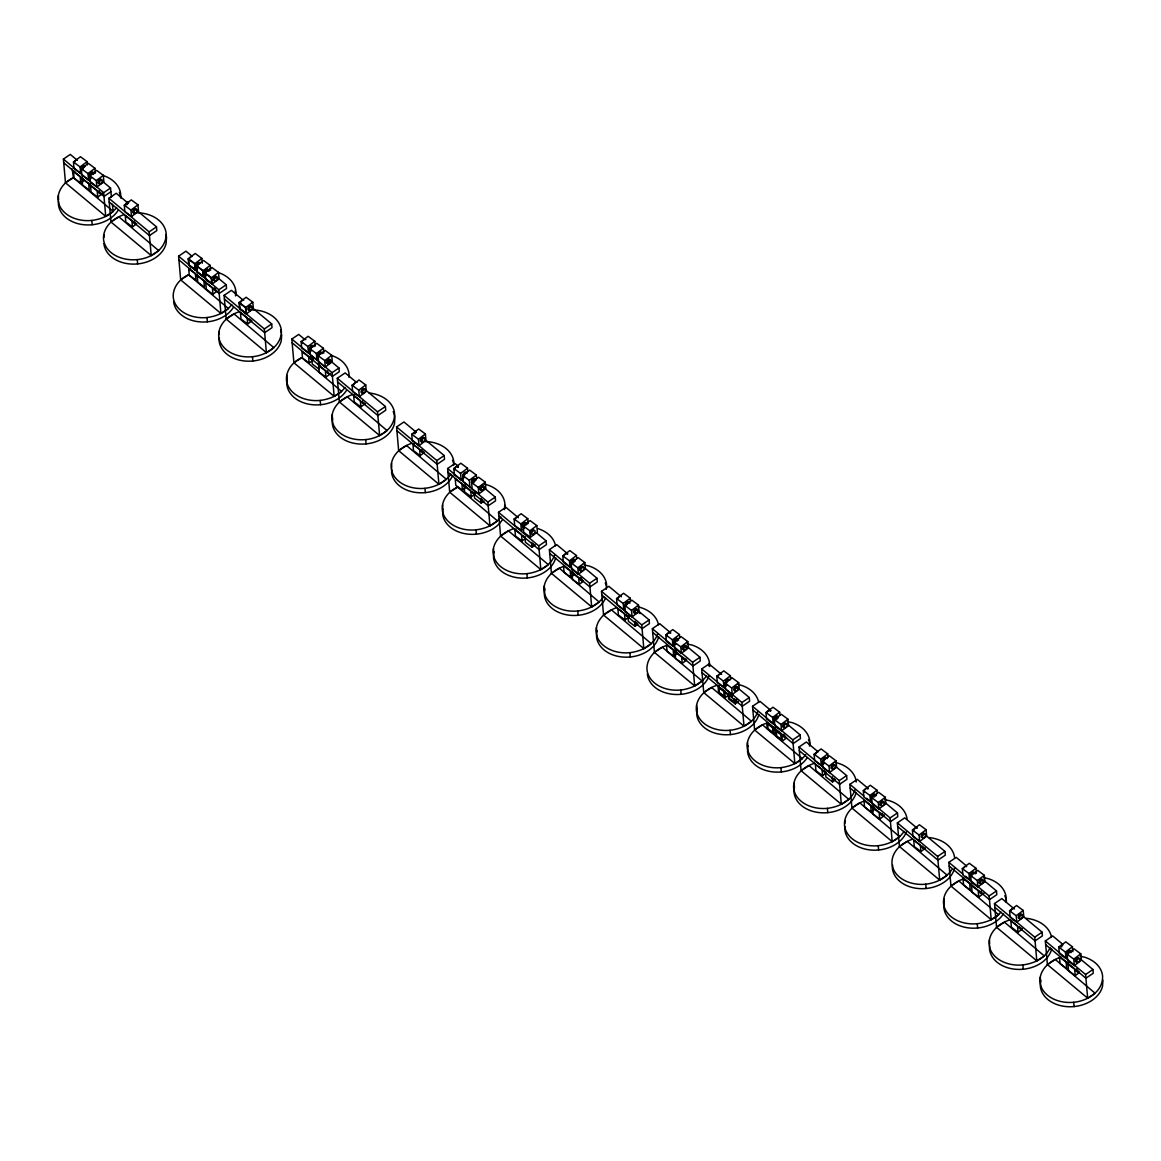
<?xml version="1.0" encoding="UTF-8"?>
<svg xmlns="http://www.w3.org/2000/svg" width="1161" height="1161" viewBox="0 0 1161 1161"><rect width="100%" height="100%" fill="white"/><g stroke="black" fill="none" stroke-linecap="round" stroke-linejoin="round"><path stroke-width="1.5" d="M58.645 201.317L58.427 204.467A31.449 23.438 -5 0 0 83.998 224.741A31.449 23.438 -5 0 0 118.059 210.446M120.425 197.239L120.657 194.076A31.449 23.438 -5 0 0 102.879 175.413M219.327 337.575L219.095 340.724A31.449 23.438 -5 0 0 248.744 361.202A31.449 23.438 -5 0 0 281.267 340.783L281.702 334.644M235.509 295.895L235.843 291.164A31.449 23.438 -5 0 0 218.079 272.501M287.275 378.297L286.84 384.436A31.449 23.438 -5 0 0 312.411 404.71A31.449 23.438 -5 0 0 346.471 390.415M332.656 418.889L332.322 423.62A31.449 23.438 -5 0 0 361.956 444.097A31.449 23.438 -5 0 0 394.493 423.663L394.914 417.525A31.449 23.438 -5 0 0 393.216 411.604M348.851 377.209L349.069 374.06A31.449 23.438 -5 0 0 331.291 355.382M391.823 469.189L391.591 472.338A31.449 23.438 -5 0 0 419.194 492.757A31.449 23.438 -5 0 0 452.746 475.4M442.98 509.157L442.646 513.888A31.449 23.438 -5 0 0 468.202 534.147A31.449 23.438 -5 0 0 502.278 519.867M453.603 465.097L453.82 461.947A31.449 23.438 -5 0 0 428.249 441.688L425.521 441.673M493.962 551.533L493.527 557.672A31.449 23.438 -5 0 0 523.176 578.149A31.449 23.438 -5 0 0 555.698 557.73M504.44 509.635L504.861 503.497A31.449 23.438 -5 0 0 484.064 484.006M544.814 588.874L544.378 595.012A31.449 23.438 -5 0 0 571.981 615.432A31.449 23.438 -5 0 0 605.534 598.089M596.943 630.554L596.507 636.692A31.449 23.438 -5 0 0 626.156 657.17A31.449 23.438 -5 0 0 658.679 636.75M606.274 589.367L606.608 584.636A31.449 23.438 -5 0 0 588.83 565.958L584.157 565.001M697.137 708.166L696.702 714.305A31.449 23.438 -5 0 0 726.351 734.782A31.449 23.438 -5 0 0 758.873 714.363M747.989 745.522L747.553 751.66A31.449 23.438 -5 0 0 773.124 771.92A31.449 23.438 -5 0 0 807.185 757.64M794.458 786.229L794.022 792.368A31.449 23.438 -5 0 0 823.671 812.845A31.449 23.438 -5 0 0 856.194 792.426M809.449 746.001L809.783 741.269A31.449 23.438 -5 0 0 792.005 722.592L787.332 721.634M845.092 826.559L844.874 829.709A31.449 23.438 -5 0 0 873.493 850.171A31.449 23.438 -5 0 0 906.61 831.276M892.591 865.061L892.374 868.225A31.449 23.438 -5 0 0 922.023 888.687A31.449 23.438 -5 0 0 954.545 868.268M944.328 901.589L943.893 907.728A31.449 23.438 -5 0 0 969.464 928.002A31.449 23.438 -5 0 0 1003.525 913.707M989.723 945.794L989.491 948.943A31.449 23.438 -5 0 0 1019.14 969.42A31.449 23.438 -5 0 0 1051.663 949.001M1040.778 980.16L1040.343 986.299A31.449 23.438 -5 0 0 1069.992 1006.761A31.449 23.438 -5 0 0 1102.515 986.342L1102.95 980.203M554.682 554.914C550.749 566.423 538.283 572.3 526.905 573.65A31.449 23.438 -5 0 1 493.149 553.376C492.308 541.084 503.119 531.869 513.989 528.603M657.663 633.935C653.73 645.443 641.264 651.321 629.886 652.671A31.449 23.438 -5 0 1 596.13 632.397C595.288 620.105 606.1 610.889 616.97 607.624M757.857 711.548C753.924 723.056 741.458 728.934 730.08 730.284A31.449 23.438 -5 0 1 696.324 710.01C695.483 697.717 706.294 688.517 717.15 685.237M855.178 789.611C851.245 801.119 838.779 806.997 827.401 808.346A31.449 23.438 -5 0 1 793.645 788.072C792.803 775.78 803.615 766.565 814.485 763.299M1050.023 947.666C1045.64 958.333 1033.711 963.572 1022.87 964.922A31.449 23.438 -5 0 1 989.114 944.648C988.272 932.356 999.084 923.155 1009.954 919.875M77.221 160.218L70.284 154.428L63.405 159.101L65.48 182.785L105.738 216.381L113.212 211.462L73.419 177.691C64.682 181.508 57.353 190.215 58.05 200.171A31.449 23.438 -5 0 0 91.806 220.445C101.196 219.226 110.89 215.409 116.564 207.471M124.358 214.567C113.502 217.847 102.676 227.063 103.532 239.355A31.449 23.438 -5 0 0 137.274 259.614C151.017 258.41 166.937 248.672 166.125 233.259A31.449 23.438 -5 0 0 140.554 212.985L137.825 212.985M191.521 255.812L185.963 251.182L178.605 256.189L180.681 279.874L220.938 313.47L228.412 308.55L188.604 274.765C179.868 278.596 172.554 287.304 173.25 297.26A31.449 23.438 -5 0 0 206.992 317.534C216.396 316.314 226.09 312.498 231.765 304.559M239.558 311.656C228.688 314.936 217.876 324.137 218.718 336.429A31.449 23.438 -5 0 0 252.474 356.703C266.203 355.498 282.138 345.76 281.325 330.348A31.449 23.438 -5 0 0 255.754 310.074L253.025 310.074M304.255 339.041L298.696 334.412L291.832 339.07L293.907 362.769L334.15 396.351L341.639 391.431L301.831 357.661C293.094 361.477 285.766 370.185 286.462 380.14A31.449 23.438 -5 0 0 320.218 400.414C329.608 399.21 339.317 395.393 344.977 387.455M352.77 394.537C341.914 397.817 331.103 407.032 331.944 419.324A31.449 23.438 -5 0 0 365.7 439.598C379.429 438.379 395.35 428.656 394.537 413.229A31.449 23.438 -5 0 0 368.98 392.969M412.053 443.255C401.184 446.535 390.372 455.751 391.213 468.043A31.449 23.438 -5 0 0 424.97 488.317C435.012 487.127 445.055 482.613 450.845 474.022M457.768 465.837L454.981 463.515L447.624 468.522L449.699 492.206L489.957 525.802L497.43 520.883L457.623 487.098C448.886 490.929 441.572 499.636 442.268 509.592A31.449 23.438 -5 0 0 476.01 529.866C485.414 528.647 495.108 524.83 500.783 516.892M563.462 566.51C553.057 569.804 543.203 579.049 544.001 590.717A31.449 23.438 -5 0 0 577.757 610.991C587.8 609.815 597.842 605.287 603.633 596.696M666.443 645.531C656.038 648.825 646.184 658.069 646.982 669.737A31.449 23.438 -5 0 0 680.738 690.011C690.78 688.836 700.823 684.308 706.614 675.717M766.637 723.158C756.232 726.452 746.378 735.697 747.176 747.365A31.449 23.438 -5 0 0 780.932 767.639C790.322 766.42 800.016 762.603 805.69 754.665M863.958 801.206C853.553 804.515 843.699 813.759 844.497 825.413A31.449 23.438 -5 0 0 878.253 845.687C888.296 844.511 898.338 839.983 904.129 831.392M912.836 839.142C901.966 842.422 891.155 851.637 891.996 863.929A31.449 23.438 -5 0 0 925.752 884.203C935.795 883.013 945.838 878.5 951.628 869.894M964.341 878.659C953.486 881.939 942.674 891.14 943.516 903.432A31.449 23.438 -5 0 0 977.272 923.706C986.052 922.502 995.267 919.251 1000.913 912.067M1060.806 957.215C1049.936 960.495 1039.124 969.711 1039.966 982.003A31.449 23.438 -5 0 0 1073.722 1002.277C1087.451 1001.058 1103.385 991.32 1102.573 975.908A31.449 23.438 -5 0 0 1084.795 957.23L1080.122 956.272M73.462 162.003L80.109 166.952L80.675 173.395L74.028 168.447L73.462 162.003L80.472 156.72L87.119 161.669L87.409 164.891M80.109 166.952L87.119 161.669M91.327 177.909L88.526 180.028L81.88 175.079L81.314 168.621L88.323 163.353L94.97 168.301L95.391 173.134M88.526 180.028L87.96 173.569L94.97 168.301M89.658 175.674L96.668 170.391L103.314 175.34L103.88 181.784L96.871 187.066L90.224 182.117L89.658 175.674L96.305 180.623L96.871 187.066M80.733 183.119L80.182 176.675L73.52 171.726L74.086 178.17L80.733 183.119L83.534 181M96.305 180.623L103.314 175.34M97.756 197.152L97.19 190.709L90.543 185.76L91.095 192.204L97.756 197.152L103.358 192.929M124.3 205.163L131.309 199.881L137.956 204.829L138.522 211.273L131.512 216.556L124.866 211.607L124.3 205.163L130.946 210.112L131.512 216.556M130.946 210.112L137.956 204.829M132.456 226.946L131.904 220.503L125.243 215.554L125.809 221.998L132.456 226.946L136.664 223.783M188.213 258.758L194.859 263.707L195.425 270.15L188.779 265.201L188.213 258.758L195.222 253.475L201.869 258.424L202.29 263.257M194.859 263.707L201.869 258.424M206.527 274.997L203.726 277.102L197.08 272.153L196.514 265.709L203.523 260.441L210.17 265.39L210.591 270.223M203.726 277.102L203.16 270.658L210.17 265.39M204.858 272.762L211.868 267.48L218.515 272.429L219.081 278.872L212.071 284.155L205.424 279.206L204.858 272.762L211.505 277.711L212.071 284.155M211.505 277.711L218.515 272.429M212.942 294.241L212.39 287.797L205.729 282.849L206.295 289.292L212.942 294.241L217.151 291.077M239.122 302.528L246.132 297.26L252.779 302.208L253.345 308.652L246.335 313.934L239.688 308.986L239.122 302.528L245.769 307.476L246.335 313.934M245.769 307.476L252.779 302.208M247.656 324.035L247.09 317.592L240.443 312.643L241.009 319.086L247.656 324.035L251.864 320.857M311.206 350.869L308.434 352.973L301.729 347.981L301.163 341.537L308.129 336.298L314.82 341.276L315.241 346.109M308.434 352.973L307.868 346.515L314.82 341.276M309.726 348.605L316.387 353.554L316.938 359.997L310.292 355.048L309.726 348.605L316.735 343.322L323.382 348.271L323.803 353.104M316.387 353.554L323.382 348.271M318.07 355.643L325.08 350.361L331.727 355.31L332.293 361.768L325.283 367.036L318.636 362.087L318.07 355.643L324.717 360.592L325.283 367.036M309.16 363.088L308.594 356.645L301.947 351.696L302.513 358.139L309.16 363.088L313.354 359.925M324.717 360.592L331.727 355.31M318.39 362.609L319.231 372.231L325.878 377.18L330.087 374.016M352.088 385.205L359.039 379.966L365.73 384.944L366.296 391.402L359.344 396.641L352.639 391.663L352.088 385.205L358.778 390.198L359.344 396.641M358.778 390.198L365.73 384.944M360.882 406.916L360.316 400.472L353.67 395.524L354.236 401.967L360.882 406.916L365.076 403.752M411.749 434.243L418.7 429.004L425.39 433.982L425.956 440.425L419.005 445.679L412.3 440.687L411.749 434.243L418.439 439.235L419.005 445.679M418.439 439.235L425.39 433.982M418.265 448.204L412.939 444.242L413.505 450.686L420.151 455.634L424.36 452.471M463.907 477.81L461.12 479.899L454.43 474.922L453.864 468.478L460.83 463.239L467.52 468.217L467.796 471.439M461.12 479.899L460.554 473.456L467.52 468.217M462.673 475.4L469.32 480.349L469.886 486.793L463.239 481.844L462.673 475.4L469.683 470.118L476.329 475.067L476.62 478.288M469.32 480.349L476.329 475.067M471.613 482.526L478.622 477.244L485.269 482.192L485.835 488.636L478.825 493.918L472.179 488.97L471.613 482.526L478.274 487.475L478.825 493.918M462.441 490.232L461.889 483.789L455.228 478.84L455.794 485.283L462.441 490.232L465.256 488.128M478.274 487.475L485.269 482.192M471.25 496.85L470.698 490.406L464.037 485.458L464.603 491.901L471.25 496.85L475.459 493.686M474.167 493.352L474.588 498.185L481.249 503.134L484.05 501.03M524.177 528.313L521.391 530.403L514.7 525.425L514.134 518.982L521.1 513.742L527.791 518.72L528.211 523.553M521.391 530.403L520.839 523.959L527.791 518.72M523.161 525.86L530.113 520.621L536.817 525.599L537.369 532.043L530.417 537.296L523.727 532.304L523.161 525.86L529.851 530.838L530.417 537.296M529.851 530.838L536.817 525.599M522.087 540.968L521.521 534.524L514.874 529.576L515.44 536.019L522.087 540.968L524.888 538.864M525.004 537.485L525.425 542.318L532.072 547.266L534.873 545.148M562.809 555.858L569.456 560.807L570.022 567.25L563.375 562.301L562.809 555.858L569.819 550.575L576.466 555.524L576.741 558.746M569.456 560.807L576.466 555.524M571.154 562.896L578.149 557.614L584.81 562.563L585.362 569.021L578.367 574.289L571.705 569.34L571.154 562.896L577.801 567.845L578.367 574.289M577.801 567.845L584.81 562.563M570.733 577.278L570.167 570.835L563.52 565.886L564.072 572.329L570.733 577.278L573.534 575.174M579.237 584.389L578.671 577.946L572.025 572.997L572.591 579.441L579.237 584.389L583.446 581.211M616.564 598.539L623.225 603.488L623.776 609.931L617.13 604.983L616.564 598.539L623.573 593.256L630.22 598.205L630.51 601.427M623.225 603.488L630.22 598.205M624.85 605.447L631.86 600.164L638.506 605.113L639.072 611.557L632.063 616.839L625.416 611.891L624.85 605.447L631.497 610.396L632.063 616.839M631.497 610.396L638.506 605.113M625.068 619.989L624.502 613.545L617.855 608.596L618.421 615.04L625.068 619.989L629.277 616.825M627.985 616.506L628.406 621.338L635.052 626.287L637.853 624.168M675.804 644.166L673.003 646.271L666.356 641.322L665.79 634.878L672.785 629.596L679.446 634.545L679.722 637.766M673.003 646.271L672.437 639.827L679.446 634.545M674.135 641.917L681.13 636.649L687.791 641.583L688.342 648.041L681.347 653.309L674.686 648.36L674.135 641.917L680.781 646.866L681.347 653.309M680.781 646.866L687.791 641.583M673.714 656.299L673.148 649.855L666.501 644.906L667.053 651.35L673.714 656.299L676.515 654.194M682.218 663.41L681.652 656.966L675.005 652.018L675.571 658.461L682.218 663.41L686.427 660.232M726.786 685.44L723.971 687.544L717.324 682.595L716.758 676.152L723.767 670.869L730.414 675.818L730.704 679.04M723.971 687.544L723.419 681.101L730.414 675.818M725.044 683.06L732.054 677.777L738.701 682.726L739.267 689.17L732.257 694.452L725.61 689.503L725.044 683.06L731.691 688.009L732.257 694.452M731.691 688.009L738.701 682.726M725.262 697.616L724.696 691.172L718.049 686.224L718.615 692.667L725.262 697.616L728.063 695.497M728.179 694.118L728.6 698.951L735.247 703.9L738.048 701.781M765.984 712.491L772.631 717.44L773.197 723.884L766.536 718.935L765.984 712.491L772.979 707.223L779.641 712.172L779.916 715.394M772.631 717.44L779.641 712.172M774.329 719.53L781.324 714.262L787.971 719.21L788.537 725.654L781.542 730.937L774.88 725.988L774.329 719.53L780.976 724.479L781.542 730.937M780.976 724.479L787.971 719.21M773.894 733.926L773.342 727.468L766.681 722.534L767.247 728.977L773.894 733.926L776.709 731.807M782.412 741.023L781.846 734.579L775.2 729.63L775.766 736.074L782.412 741.023L786.621 737.859M824.107 763.488L821.306 765.607L814.645 760.658L814.093 754.215L821.088 748.932L827.735 753.881L828.025 757.103M821.306 765.607L820.74 759.163L827.735 753.881M822.365 761.123L829.375 755.84L836.022 760.789L836.588 767.232L829.578 772.515L822.931 767.566L822.365 761.123L829.012 766.071L829.578 772.515M829.012 766.071L836.022 760.789M822.583 775.679L822.017 769.221L815.37 764.286L815.936 770.73L822.583 775.679L825.384 773.56M825.5 772.181L825.921 777.014L832.568 781.963L835.369 779.844M863.305 790.554L869.952 795.503L870.518 801.946L863.871 796.997L863.305 790.554L870.315 785.271L876.961 790.22L877.237 793.442M869.952 795.503L876.961 790.22M871.65 797.592L878.645 792.324L885.306 797.273L885.858 803.717L878.862 808.985L872.216 804.036L871.65 797.592L878.297 802.541L878.862 808.985M878.297 802.541L885.306 797.273M871.229 811.974L870.663 805.531L864.016 800.582L864.568 807.026L871.229 811.974L874.03 809.87M879.733 819.085L879.167 812.642L872.521 807.693L873.087 814.137L879.733 819.085L883.942 815.922M912.444 830.057L919.439 824.774L926.101 829.723L926.652 836.181L919.657 841.449L913.01 836.5L912.444 830.057L919.091 835.006L919.657 841.449M919.091 835.006L926.101 829.723M920.934 851.521L920.368 845.077L913.722 840.129L914.287 846.572L920.934 851.521L925.143 848.357M962.324 868.573L968.971 873.522L969.537 879.965L962.875 875.017L962.324 868.573L969.319 863.291L975.966 868.239L976.401 873.072M968.971 873.522L975.966 868.239M970.654 875.612L977.664 870.344L984.31 875.292L984.876 881.736L977.867 887.004L971.22 882.055L970.654 875.612L977.315 880.56L977.867 887.004M977.315 880.56L984.31 875.292M978.752 897.105L978.186 890.661L971.539 885.712L972.105 892.156L978.752 897.105L984.354 892.882M1009.562 910.79L1016.572 905.507L1023.218 910.456L1023.784 916.9L1016.775 922.182L1010.128 917.234L1009.562 910.79L1016.209 915.739L1016.775 922.182M1016.209 915.739L1023.218 910.456M1018.052 932.254L1017.486 925.81L1010.839 920.862L1011.405 927.305L1018.052 932.254L1022.26 929.09M1058.774 947.129L1065.421 952.078L1065.987 958.522L1059.34 953.573L1058.774 947.129L1065.783 941.861L1072.43 946.795L1072.851 951.643M1065.421 952.078L1072.43 946.795M1067.119 954.168L1074.128 948.9L1080.775 953.849L1081.341 960.292L1074.331 965.575L1067.685 960.626L1067.119 954.168L1073.765 959.117L1074.331 965.575M1073.765 959.117L1080.775 953.849M1075.217 975.661L1074.651 969.217L1068.004 964.269L1068.555 970.712L1075.217 975.661L1079.411 972.497M105.738 216.381L103.663 192.682L110.527 188.024L102.212 181.072M110.527 188.024L110.861 191.739L103.997 196.412L63.739 162.816M110.963 221.969L118.886 216.86L158.694 250.645L151.22 255.551L110.963 221.969L108.887 198.284L116.245 193.277L127.347 202.536M151.22 255.551L149.145 231.866L156.503 226.859L137.071 210.649M220.938 313.47L218.863 289.771L226.221 284.779L217.891 277.827M226.163 319.057L234.087 313.949L273.894 347.719L266.406 352.639L226.163 319.057L224.088 295.358L231.445 290.366L242.547 299.625M266.406 352.639L264.345 328.955L271.703 323.948L252.271 307.738M334.15 396.351L332.075 372.666L338.954 367.993L332.017 362.203M339.375 401.938L347.299 396.844L387.106 430.615L379.632 435.535L339.375 401.938L337.3 378.254L345.151 372.913L356.253 382.187M379.632 435.535L377.557 411.836L385.408 406.51L364.583 389.138M398.658 450.657L406.582 445.548L446.39 479.333L438.902 484.253L398.658 450.657L396.583 426.972L403.941 421.965L416.436 432.385M438.902 484.253L436.841 460.554L444.199 455.562L426.145 440.498M489.957 525.802L487.881 502.103L495.239 497.111L484.137 487.838M500.58 536.005L508.518 530.896L548.311 564.667L540.837 569.587L500.58 536.005L498.519 512.306L505.877 507.313L518.357 517.733M540.837 569.587L538.762 545.902L546.12 540.895L536.411 532.783M551.431 573.345L559.37 568.237L599.163 602.008L591.689 606.927L551.431 573.345L549.371 549.646L556.729 544.654L567.831 553.913M591.689 606.927L589.614 583.243L596.972 578.236L584.491 567.816M603.56 615.025L611.499 609.917L651.292 643.687L643.818 648.607L603.56 615.025L601.5 591.326L608.857 586.334L621.338 596.754M643.818 648.607L641.743 624.923L649.101 619.916L637.999 610.657M654.412 652.366L662.35 647.257L702.144 681.028L694.67 685.948L654.412 652.366L652.351 628.667L659.709 623.675L670.811 632.934M694.67 685.948L692.595 662.263L699.952 657.257L687.472 646.837M703.755 692.638L711.678 687.53L751.486 721.3L744.012 726.22L703.755 692.638L701.679 668.939L709.052 663.947L721.532 674.367M744.012 726.22L741.937 702.536L749.295 697.529L739.586 689.431M754.606 729.979L762.53 724.87L802.338 758.655L794.864 763.561L754.606 729.979L752.531 706.294L759.904 701.288L771.006 710.561M794.864 763.561L792.789 739.876L800.147 734.869L787.651 724.449M801.075 770.701L809.014 765.592L848.807 799.363L841.333 804.283L801.075 770.701L799.015 747.002L806.373 742.01L817.475 751.269M841.333 804.283L839.258 780.598L846.616 775.592L835.514 766.333M851.927 808.041L859.866 802.933L899.659 836.704L892.185 841.623L851.927 808.041L849.867 784.343L857.224 779.35L868.326 788.609M892.185 841.623L890.11 817.939L897.468 812.932L884.987 802.512M899.441 846.543L907.365 841.435L947.173 875.22L939.684 880.125L899.441 846.543L897.366 822.859L904.724 817.852L917.219 828.272M939.684 880.125L937.609 856.441L944.981 851.434L925.535 835.223M950.946 886.061L958.87 880.952L998.678 914.723L991.204 919.643L950.946 886.061L948.871 862.362L956.229 857.369L965.952 865.482M991.204 919.643L989.128 895.958L996.486 890.951L983.991 880.531M996.559 927.276L1004.483 922.168L1044.29 955.938L1036.802 960.858L996.559 927.276L994.484 903.577L1001.841 898.585L1014.337 909.005M1036.802 960.858L1034.741 937.174L1042.099 932.167L1024.046 917.117M1047.411 964.617L1055.334 959.508L1095.142 993.294L1087.668 998.199L1047.411 964.617L1045.335 940.932L1052.693 935.926L1062.417 944.038M1087.668 998.199L1085.593 974.514L1092.951 969.508L1080.456 959.088M65.48 182.785L73.419 177.691L72.142 168.809M180.681 279.874L188.604 274.765M293.907 362.769L301.831 357.661M449.699 492.206L457.623 487.098M58.384 195.44L58.572 199.736M103.866 234.624L103.924 237.468M219.052 331.698L219.124 334.557M286.796 375.424L286.985 379.705M332.278 414.593L332.467 418.874M391.547 463.312L391.736 467.593M442.602 504.861L442.791 509.142M493.483 548.645L493.672 552.941M544.335 585.986L544.524 590.281M596.464 627.666L596.652 631.961M696.658 705.293L696.847 709.574M747.51 742.634L747.699 746.915M793.979 783.341L794.168 787.637M844.831 820.696L844.889 823.541M943.849 898.716L944.038 902.997M1005.977 902.082L1006.123 897.351A31.449 23.438 -5 0 0 988.345 878.674L983.672 877.716M989.448 939.931L989.636 944.212M1040.3 977.272L1040.488 981.553M687.138 644.021L691.811 644.979A31.449 23.438 -5 0 1 709.589 663.657M884.653 799.697L889.326 800.655A31.449 23.438 -5 0 1 907.104 819.332M636.243 623.965L636.62 624.11A2.424 1.234 -53.3 0 0 636.997 624.096M737.627 701.549A2.424 1.234 -53.3 0 1 736.814 701.723L736.437 701.578A2.424 1.234 -53.3 0 1 736.538 699.415M532.986 543.841A2.424 1.234 -53.3 0 0 533.262 544.93L533.639 545.09M833.482 778.538A2.424 1.234 -53.3 0 0 833.758 779.641L834.135 779.786M81.314 168.621L87.96 173.569M301.163 341.537L307.868 346.515M196.514 265.709L203.16 270.658M318.665 365.788L325.327 370.736L325.878 377.18M453.864 468.478L460.554 473.456M318.956 369.053L312.309 364.104L311.743 357.661M514.134 518.982L520.839 523.959M637.505 611.586L640.161 613.574M665.79 634.878L672.437 639.827M716.758 676.152L723.419 681.101M814.093 754.215L820.74 759.163M732.373 696.615L729.035 694.133L729.413 698.429L733.868 701.737L733.621 698.878M1045.335 940.932L1085.593 974.514M948.871 862.362L962.759 873.943M965.531 876.265L989.128 895.958M1045.655 944.648L1085.912 978.23L1093.27 973.237L1092.951 969.508M994.484 903.577L1034.741 937.174M897.366 822.859L937.609 856.441M949.205 866.077L989.462 899.673L996.82 894.667L996.486 890.951M849.867 784.343L863.74 795.938M866.512 798.246L890.11 817.939M994.803 907.292L1035.061 940.889L1042.418 935.882L1042.099 932.167M897.685 826.574L937.943 860.156L945.301 855.164L944.981 851.434M752.531 706.294L792.789 739.876M850.186 788.072L890.443 821.654L897.801 816.647L897.468 812.932M799.015 747.002L839.258 780.598M752.865 710.01L793.123 743.591L800.48 738.599L800.147 734.869M701.679 668.939L741.937 702.536M799.334 750.717L839.592 784.314L846.949 779.307L846.616 775.592M652.351 628.667L692.595 662.263M702.013 672.669L742.271 706.251L749.629 701.244L749.295 697.529M652.671 632.382L692.928 665.979L700.286 660.972L699.952 657.257M601.5 591.326L641.743 624.923M549.371 549.646L589.614 583.243M601.819 595.042L642.077 628.638L649.434 623.631L649.101 619.916M549.69 553.362L589.948 586.958L597.305 581.951L596.972 578.236M447.624 468.522L487.881 502.103M291.832 339.07L332.075 372.666M396.583 426.972L436.841 460.554M498.519 512.306L538.762 545.902M337.3 378.254L377.557 411.836M447.957 472.237L488.2 505.819L495.558 500.826L495.239 497.111M292.151 342.785L332.409 376.382L339.273 371.709L338.954 367.993M396.902 430.687L437.16 464.269L444.518 459.277L444.199 455.562M498.838 516.021L539.096 549.617L546.454 544.611L546.12 540.895M337.633 381.969L377.876 415.551L385.728 410.225L385.408 406.51M63.405 159.101L103.663 192.682M178.605 256.189L218.863 289.771M108.887 198.284L149.145 231.866M224.088 295.358L264.345 328.955M178.939 259.904L219.182 293.486L226.54 288.494L226.221 284.779M109.207 201.999L149.464 235.581L156.822 230.575L156.503 226.859M224.407 299.074L264.664 332.67L272.022 327.663L271.703 323.948M110.861 191.739L111.5 197.123M112.356 204.292L113.212 211.462M1073.722 1002.277L1074.099 1006.572M1022.87 964.922L1023.247 969.217M977.272 923.706L977.649 928.002M925.752 884.203L926.13 888.499M878.253 845.687L878.63 849.983M832.147 777.13L832.568 781.963M827.401 808.346L827.778 812.642M780.932 767.639L781.309 771.934M734.826 699.067L735.247 703.9M730.08 730.284L730.458 734.579M709.052 663.947L709.255 666.429M680.738 690.011L681.115 694.307M634.632 621.454L635.052 626.287M629.886 652.671L630.263 656.966M577.757 610.991L578.134 615.286M531.651 542.434L532.072 547.266M526.905 573.65L527.283 577.946M480.828 498.301L481.249 503.134M476.01 529.866L476.387 534.162M424.97 488.317L425.347 492.612M419.585 449.191L420.151 455.634M365.7 439.598L366.063 443.894M320.218 400.414L320.596 404.71M252.474 356.703L252.851 360.998M206.992 317.534L207.369 321.829M137.274 259.614L137.651 263.924M91.806 220.445L92.183 224.741M198.009 276.173A2.424 1.234 -53.3 0 1 197.181 274.46M353.655 385.002A2.424 1.234 -53.3 0 1 355.237 382.535A2.424 1.234 -53.3 0 1 357.037 382.462M99.831 182.872A2.424 1.234 -53.3 0 1 97.93 182.437A2.424 1.234 -53.3 0 1 99.861 179.447A2.424 1.234 -53.3 0 1 101.413 180.405M100.601 192.552A2.424 1.234 -53.3 0 1 98.888 192.784A2.424 1.234 -53.3 0 1 99.12 190.738M101.718 193.379A2.424 1.234 -53.3 0 1 99.991 192.116M74.333 172.321A2.424 1.234 -53.3 0 1 74.725 171.248M312.788 359.736A2.424 1.234 -53.3 0 1 311.758 357.632M312.773 360.621A2.424 1.234 -53.3 0 1 312.875 358.459M354.627 396.96A2.424 1.234 -53.3 0 1 354.729 394.813M280.614 330.145A31.449 23.438 -5 0 1 281.47 333.134M328.244 362.842A2.424 1.234 -53.3 0 1 326.343 362.406A2.424 1.234 -53.3 0 1 328.273 359.417A2.424 1.234 -53.3 0 1 329.826 360.374M329.448 361.434A2.424 1.234 -53.3 0 1 329.1 361.971M330.13 373.363A2.424 1.234 -53.3 0 1 328.403 372.086M233.259 307.534A31.449 23.438 -5 0 1 199.184 321.815A31.449 23.438 -5 0 1 173.628 301.555M235.146 290.961A31.449 23.438 -5 0 1 236.22 295.46M90.602 175.775A2.424 1.234 -53.3 0 1 92.416 173.149A2.424 1.234 -53.3 0 1 94.085 173.599M90.079 176.153A2.424 1.234 -53.3 0 1 89.789 174.063A2.424 1.234 -53.3 0 1 92.111 172.002A2.424 1.234 -53.3 0 1 92.807 173.744M91.313 186.036A2.424 1.234 -53.3 0 1 90.718 183.772M81.821 169.84A2.424 1.234 -53.3 0 1 82.678 166.676A2.424 1.234 -53.3 0 1 85.029 166.56M204.96 273.125A2.424 1.234 -53.3 0 1 205.831 269.962A2.424 1.234 -53.3 0 1 208.167 269.845M206.077 273.952A2.424 1.234 -53.3 0 1 206.527 271.268A2.424 1.234 -53.3 0 1 208.98 270.049M119.322 192.45A31.449 23.438 -5 0 1 121.034 198.371M413.389 433.517A2.424 1.234 -53.3 0 1 416.175 431.776M530.606 533.436A2.424 1.234 -53.3 0 1 531.462 530.766A2.424 1.234 -53.3 0 1 533.712 529.793M452.5 460.307A31.449 23.438 -5 0 1 453.966 464.734M422.241 441.006A2.424 1.234 -53.3 0 1 420.355 440.716A2.424 1.234 -53.3 0 1 421.965 437.784A2.424 1.234 -53.3 0 1 423.852 438.074M414.854 433.822A2.424 1.234 -53.3 0 1 415.261 433.343M582.096 579.789A2.424 1.234 -53.3 0 1 580.297 579.861A2.424 1.234 -53.3 0 1 580.95 577.438M583.199 580.616A2.424 1.234 -53.3 0 1 581.501 580.834A2.424 1.234 -53.3 0 1 581.734 578.802M580.863 570.385A2.424 1.234 -53.3 0 1 579.426 569.5A2.424 1.234 -53.3 0 1 581.197 566.771A2.424 1.234 -53.3 0 1 582.924 567.163M571.952 563.375A2.424 1.234 -53.3 0 1 571.705 560.574A2.424 1.234 -53.3 0 1 574.463 559.994M572.228 562.475A2.424 1.234 -53.3 0 1 575.275 560.197M572.794 573.258A2.424 1.234 -53.3 0 1 571.967 571.546M572.91 573.36A2.424 1.234 -53.3 0 1 572.939 572.895M605.273 582.996A31.449 23.438 -5 0 1 606.39 585.913M423.301 451.484A2.424 1.234 -53.3 0 1 421.603 451.716A2.424 1.234 -53.3 0 1 421.835 449.67M573.592 562.766A2.424 1.234 -53.3 0 1 573.94 562.243M574.797 561.358A2.424 1.234 -53.3 0 1 575.261 561.082M564.101 555.408A2.424 1.234 -53.3 0 1 565.973 553.623A2.424 1.234 -53.3 0 1 567.178 554.29M424.418 452.326A2.424 1.234 -53.3 0 1 422.691 451.048M413.896 445.679A2.424 1.234 -53.3 0 1 414.013 443.531M537.978 528.618A31.449 23.438 -5 0 1 555.524 545.772M525.236 536.832A2.424 1.234 -53.3 0 1 523.509 535.555M525.454 538.109A2.424 1.234 -53.3 0 1 524.482 536.904M524.003 527.631A2.424 1.234 -53.3 0 1 524.351 524.583A2.424 1.234 -53.3 0 1 526.905 524.25M525.672 525.178A2.424 1.234 -53.3 0 1 526.586 524.496M963.209 869.183A2.424 1.234 -53.3 0 1 964.806 866.716A2.424 1.234 -53.3 0 1 966.605 866.643M872.724 797.186A2.424 1.234 -53.3 0 1 875.771 794.893M872.448 798.071A2.424 1.234 -53.3 0 1 872.201 795.27A2.424 1.234 -53.3 0 1 874.959 794.69M835.441 762.487A31.449 23.438 -5 0 1 856.252 781.992M832.901 768.06A2.424 1.234 -53.3 0 1 831 767.624A2.424 1.234 -53.3 0 1 832.93 764.635A2.424 1.234 -53.3 0 1 834.498 765.592M881.359 805.081A2.424 1.234 -53.3 0 1 879.98 803.876A2.424 1.234 -53.3 0 1 882.287 801.163A2.424 1.234 -53.3 0 1 883.26 802.846M874.436 796.939A2.424 1.234 -53.3 0 1 874.843 796.461M875.757 795.778A2.424 1.234 -53.3 0 1 876.192 795.619M964.24 879.762A2.424 1.234 -53.3 0 1 964.094 878.151M1004.787 895.712A31.449 23.438 -5 0 1 1006.485 901.647M980.827 882.81A2.424 1.234 -53.3 0 1 978.941 882.215A2.424 1.234 -53.3 0 1 981.161 879.24A2.424 1.234 -53.3 0 1 982.279 880.865M971.583 876.178A2.424 1.234 -53.3 0 1 973.194 873.246A2.424 1.234 -53.3 0 1 975.08 873.536M971.075 876.105A2.424 1.234 -53.3 0 1 970.785 874.001A2.424 1.234 -53.3 0 1 973.107 871.955A2.424 1.234 -53.3 0 1 973.803 873.696M834.237 778.465A2.424 1.234 -53.3 0 1 832.495 777.188M834.89 779.582A2.424 1.234 -53.3 0 1 834.062 779.757M822.873 761.123A2.424 1.234 -53.3 0 1 823.933 758.22A2.424 1.234 -53.3 0 1 826.182 757.741M823.918 761.123A2.424 1.234 -53.3 0 1 825.5 758.655A2.424 1.234 -53.3 0 1 827.3 758.568M825.95 772.805A2.424 1.234 -53.3 0 1 824.978 771.601M864.597 790.104A2.424 1.234 -53.3 0 1 866.469 788.319A2.424 1.234 -53.3 0 1 867.673 788.987M864.277 792.005A2.424 1.234 -53.3 0 1 864.335 790.641M873.711 808.68A2.424 1.234 -53.3 0 1 873.58 807.069M815.573 754.099A2.424 1.234 -53.3 0 1 818.302 751.689M882.592 814.485A2.424 1.234 -53.3 0 1 880.865 813.208M884.145 814.92A2.424 1.234 -53.3 0 1 882.113 815.646A2.424 1.234 -53.3 0 1 882.229 813.498M873.725 807.795A2.424 1.234 -53.3 0 1 872.462 806.242M975.196 873.638A2.424 1.234 -53.3 0 1 975.588 873.623M981.596 892.504A2.424 1.234 -53.3 0 1 979.869 891.227M982.714 893.331A2.424 1.234 -53.3 0 1 980.914 893.404A2.424 1.234 -53.3 0 1 981.582 890.98M929.032 837.56A31.449 23.438 -5 0 1 954.603 857.834M972.308 885.974A2.424 1.234 -53.3 0 1 971.481 884.261M913.78 830.463A2.424 1.234 -53.3 0 1 916.653 827.532M923.634 847.661A2.424 1.234 -53.3 0 1 922.356 846.093M925.201 848.198A2.424 1.234 -53.3 0 1 923.474 846.935M922.56 837.183A2.424 1.234 -53.3 0 1 921.137 836.297A2.424 1.234 -53.3 0 1 922.893 833.554A2.424 1.234 -53.3 0 1 924.635 833.961M825.732 771.528A2.424 1.234 -53.3 0 1 824.005 770.251M206.121 283.139A2.424 1.234 -53.3 0 1 205.671 281.397M310.495 349.577A2.424 1.234 -53.3 0 1 309.595 348.039A2.424 1.234 -53.3 0 1 311.714 345.557A2.424 1.234 -53.3 0 1 312.977 346.675M310.771 348.692A2.424 1.234 -53.3 0 1 312.44 346.588A2.424 1.234 -53.3 0 1 314.007 346.66M189.809 270.498A2.424 1.234 -53.3 0 1 189.925 268.336M215.801 289.64A2.424 1.234 -53.3 0 1 214.088 289.858A2.424 1.234 -53.3 0 1 214.321 287.826M214.132 280.396A2.424 1.234 -53.3 0 1 213.305 278.684A2.424 1.234 -53.3 0 1 215.641 276.289A2.424 1.234 -53.3 0 1 216.468 278.001M311.67 358.909A2.424 1.234 -53.3 0 1 310.64 356.804M319.725 366.005A2.424 1.234 -53.3 0 1 319.144 363.741M319.841 366.107A2.424 1.234 -53.3 0 1 319.87 365.642M216.454 290.758A2.424 1.234 -53.3 0 1 215.438 288.654M318.883 356.122A2.424 1.234 -53.3 0 1 318.041 354.395A2.424 1.234 -53.3 0 1 320.392 352.001A2.424 1.234 -53.3 0 1 321.22 353.728M319.014 355.745A2.424 1.234 -53.3 0 1 320.842 353.118A2.424 1.234 -53.3 0 1 322.497 353.568M362.958 392.287A2.424 1.234 -53.3 0 1 361.071 391.997A2.424 1.234 -53.3 0 1 362.682 389.066A2.424 1.234 -53.3 0 1 364.569 389.356M250.82 319.885A2.424 1.234 -53.3 0 1 249.078 318.607M251.473 321.002A2.424 1.234 -53.3 0 1 250.196 319.435M189.17 259.309A2.424 1.234 -53.3 0 1 192.044 256.392M302.47 343.032A2.424 1.234 -53.3 0 1 302.397 342.205M303.123 340.608A2.424 1.234 -53.3 0 1 305.778 339.651M364.032 402.78A2.424 1.234 -53.3 0 1 362.319 402.998A2.424 1.234 -53.3 0 1 362.551 400.951M482.439 499.927A2.424 1.234 -53.3 0 1 481.031 498.896M482.497 500.841A2.424 1.234 -53.3 0 1 482.221 499.752M475.357 494.833A2.424 1.234 -53.3 0 1 474.747 494.078M474.239 493.991A2.424 1.234 -53.3 0 1 473.659 492.786M481.583 489.231A2.424 1.234 -53.3 0 1 479.682 488.636A2.424 1.234 -53.3 0 1 481.902 485.661A2.424 1.234 -53.3 0 1 483.02 487.286M472.585 482.294A2.424 1.234 -53.3 0 1 474.414 479.667A2.424 1.234 -53.3 0 1 476.068 480.117M473.848 482.613A2.424 1.234 -53.3 0 1 474.443 481.539M474.849 481.06A2.424 1.234 -53.3 0 1 475.299 480.654M472.063 482.686A2.424 1.234 -53.3 0 1 471.772 480.581A2.424 1.234 -53.3 0 1 474.094 478.535A2.424 1.234 -53.3 0 1 474.791 480.277M464.995 486.894A2.424 1.234 -53.3 0 1 464.864 485.283M504.658 504.774A31.449 23.438 -5 0 1 505.238 507.792M465.01 486.009A2.424 1.234 -53.3 0 1 463.747 484.456M675.151 642.86A2.424 1.234 -53.3 0 1 675.078 642.018M675.209 641.496A2.424 1.234 -53.3 0 1 678.242 639.218M676.921 641.264A2.424 1.234 -53.3 0 1 677.327 640.785M677.777 640.379A2.424 1.234 -53.3 0 1 678.677 639.943M686.63 659.23A2.424 1.234 -53.3 0 1 684.743 660.043A2.424 1.234 -53.3 0 1 684.453 658.36M666.965 636.576A2.424 1.234 -53.3 0 1 667.822 633.413A2.424 1.234 -53.3 0 1 670.158 633.311M683.408 649.565A2.424 1.234 -53.3 0 1 682.639 647.664A2.424 1.234 -53.3 0 1 685.179 645.429A2.424 1.234 -53.3 0 1 685.498 647.707M685.077 658.809A2.424 1.234 -53.3 0 1 683.336 657.532M674.933 642.396A2.424 1.234 -53.3 0 1 674.686 639.595A2.424 1.234 -53.3 0 1 677.443 639.014M709.095 675.6A31.449 23.438 -5 0 1 675.978 694.496A31.449 23.438 -5 0 1 647.359 674.033M708.878 663.453A31.449 23.438 -5 0 1 709.734 666.443M676.195 653.004A2.424 1.234 -53.3 0 1 676.312 650.857M454.619 468.652A2.424 1.234 -53.3 0 1 456.737 466.316A2.424 1.234 -53.3 0 1 457.927 467.448M454.546 470.002A2.424 1.234 -53.3 0 1 454.473 469.175M457.637 467.244A2.424 1.234 -53.3 0 1 458.073 467.085M464.255 475.27A2.424 1.234 -53.3 0 1 467.288 472.991M474.414 492.699A2.424 1.234 -53.3 0 1 472.687 491.437M533.276 544.059A2.424 1.234 -53.3 0 1 531.869 543.014M534.844 544.596A2.424 1.234 -53.3 0 1 533.567 545.06M515.078 519.402A2.424 1.234 -53.3 0 1 518.111 517.109M516.137 531.143A2.424 1.234 -53.3 0 1 515.934 528.865M523.713 526.63A2.424 1.234 -53.3 0 1 522.334 525.425A2.424 1.234 -53.3 0 1 524.641 522.711A2.424 1.234 -53.3 0 1 525.614 524.395M249.746 309.406A2.424 1.234 -53.3 0 1 247.844 308.971A2.424 1.234 -53.3 0 1 249.775 305.967A2.424 1.234 -53.3 0 1 251.327 306.939M328.128 372.971A2.424 1.234 -53.3 0 1 327.533 370.707M103.895 243.65A31.449 23.438 -5 0 0 133.544 264.113A31.449 23.438 -5 0 0 166.067 243.694L166.502 237.555A31.449 23.438 -5 0 0 165.921 234.537M82.808 179.084A2.424 1.234 -53.3 0 1 82.228 176.835M197.414 266.319A2.424 1.234 -53.3 0 1 200.272 263.402M365.149 403.607A2.424 1.234 -53.3 0 1 363.422 402.33M208.501 271.224A2.424 1.234 -53.3 0 1 209.401 270.774M196.891 266.711A2.424 1.234 -53.3 0 1 197.022 263.895A2.424 1.234 -53.3 0 1 199.677 262.952M126.738 204.8A2.424 1.234 -53.3 0 1 127.086 204.263M127.492 203.785A2.424 1.234 -53.3 0 1 128.392 203.102M125.243 205.033A2.424 1.234 -53.3 0 1 126.825 202.565A2.424 1.234 -53.3 0 1 128.624 202.478M92.851 174.527A2.424 1.234 -53.3 0 1 93.301 174.135M125.998 216.73A2.424 1.234 -53.3 0 1 125.925 215.902M240.646 302.455A2.424 1.234 -53.3 0 1 240.893 301.918M241.241 301.381A2.424 1.234 -53.3 0 1 243.679 300.177M74.565 162.047A2.424 1.234 -53.3 0 1 77.294 159.637M134.096 212.608A2.424 1.234 -53.3 0 1 132.659 211.723A2.424 1.234 -53.3 0 1 134.415 208.98A2.424 1.234 -53.3 0 1 136.156 209.386M135.155 223.086A2.424 1.234 -53.3 0 1 134.139 220.982M136.272 223.913A2.424 1.234 -53.3 0 1 134.995 222.361M82.794 169.056A2.424 1.234 -53.3 0 1 83.055 168.505M83.389 167.982A2.424 1.234 -53.3 0 1 84.245 167.097M626.403 605.447A2.424 1.234 -53.3 0 1 628.217 602.82A2.424 1.234 -53.3 0 1 629.886 603.27M636.707 622.789A2.424 1.234 -53.3 0 1 634.98 621.512M636.315 623.979A2.424 1.234 -53.3 0 1 636.025 622.891M637.926 606.811A31.449 23.438 -5 0 1 658.505 624.792M618.058 598.423A2.424 1.234 -53.3 0 1 618.305 597.871M618.653 597.349A2.424 1.234 -53.3 0 1 621.091 596.13M635.386 612.384A2.424 1.234 -53.3 0 1 633.5 611.789A2.424 1.234 -53.3 0 1 635.72 608.799A2.424 1.234 -53.3 0 1 636.838 610.425M675.078 652.177A2.424 1.234 -53.3 0 1 675.194 650.015M628.217 615.852A2.424 1.234 -53.3 0 1 626.49 614.575M628.87 616.97A2.424 1.234 -53.3 0 1 627.462 615.925M625.358 605.447A2.424 1.234 -53.3 0 1 626.418 602.544A2.424 1.234 -53.3 0 1 628.667 602.066M628.652 617.594A2.424 1.234 -53.3 0 1 628.725 616.23M738.12 684.439A31.449 23.438 -5 0 1 758.699 702.42M736.495 701.607A2.424 1.234 -53.3 0 1 736.611 699.444M775.403 719.123A2.424 1.234 -53.3 0 1 778.436 716.83M738.019 701.244A2.424 1.234 -53.3 0 1 736.742 701.694M735.116 690.287A2.424 1.234 -53.3 0 1 733.752 689.068A2.424 1.234 -53.3 0 1 736.045 686.369A2.424 1.234 -53.3 0 1 737.032 688.052M776.767 719.399A2.424 1.234 -53.3 0 1 777.115 718.877M777.972 718.006A2.424 1.234 -53.3 0 1 778.421 717.716M775.127 720.009A2.424 1.234 -53.3 0 1 774.227 718.47A2.424 1.234 -53.3 0 1 776.346 715.989A2.424 1.234 -53.3 0 1 777.609 717.092M776.114 729.529A2.424 1.234 -53.3 0 0 776.085 729.993A2.424 1.234 -53.3 0 1 775.722 727.105M726.06 683.452A2.424 1.234 -53.3 0 1 726.205 680.636A2.424 1.234 -53.3 0 1 728.861 679.678M736.451 700.693A2.424 1.234 -53.3 0 1 735.044 699.648M808.448 739.63A31.449 23.438 -5 0 1 810.146 745.565M784.038 727.018A2.424 1.234 -53.3 0 1 782.601 726.147A2.424 1.234 -53.3 0 1 784.357 723.405A2.424 1.234 -53.3 0 1 786.099 723.796M767.261 712.041A2.424 1.234 -53.3 0 1 769.148 710.256A2.424 1.234 -53.3 0 1 770.353 710.924M718.253 676.036A2.424 1.234 -53.3 0 1 719.922 673.931A2.424 1.234 -53.3 0 1 721.489 674.004M770.033 711.185A2.424 1.234 -53.3 0 1 770.469 711.025M784.807 736.713A2.424 1.234 -53.3 0 1 783.399 736.321A2.424 1.234 -53.3 0 1 784.125 734.071M719.312 687.776A2.424 1.234 -53.3 0 1 719.109 685.498M726.597 683.06A2.424 1.234 -53.3 0 1 727.947 680.781A2.424 1.234 -53.3 0 1 729.761 680.259M728.629 694.742A2.424 1.234 -53.3 0 1 727.657 693.538M727.962 693.756A2.424 1.234 -53.3 0 1 726.539 692.711M786.374 737.25A2.424 1.234 -53.3 0 1 784.676 737.482A2.424 1.234 -53.3 0 1 784.894 735.435M463.965 476.17A2.424 1.234 -53.3 0 1 463.079 474.631A2.424 1.234 -53.3 0 1 465.184 472.15A2.424 1.234 -53.3 0 1 466.446 473.253M83.026 179.563A2.424 1.234 -53.3 0 1 82.953 178.721M1026.15 918.293A31.449 23.438 -5 0 1 1051.503 937.058M1070.761 952.644A2.424 1.234 -53.3 0 1 1071.226 952.354M1076.827 961.656A2.424 1.234 -53.3 0 1 1075.405 960.786A2.424 1.234 -53.3 0 1 1077.161 958.043A2.424 1.234 -53.3 0 1 1078.903 958.435M1011.797 922.298A2.424 1.234 -53.3 0 1 1011.913 920.136M1060.486 958.057A2.424 1.234 -53.3 0 1 1060.559 956.708M1011.042 910.674A2.424 1.234 -53.3 0 1 1014.075 908.395M1060.066 946.679A2.424 1.234 -53.3 0 1 1062.852 944.938M1061.517 946.984A2.424 1.234 -53.3 0 1 1061.923 946.505M1078.061 971.06A2.424 1.234 -53.3 0 1 1076.262 971.133A2.424 1.234 -53.3 0 1 1076.915 968.709M1019.692 917.901A2.424 1.234 -53.3 0 1 1018.313 916.697A2.424 1.234 -53.3 0 1 1020.621 913.997A2.424 1.234 -53.3 0 1 1021.593 915.666M1068.773 964.53A2.424 1.234 -53.3 0 1 1068.526 961.743M1022.319 928.931A2.424 1.234 -53.3 0 1 1020.461 928.176M1021.216 928.103A2.424 1.234 -53.3 0 1 1019.489 926.826M1068.047 954.734A2.424 1.234 -53.3 0 1 1069.208 952.209A2.424 1.234 -53.3 0 1 1071.24 951.469M1079.179 971.888A2.424 1.234 -53.3 0 1 1077.466 972.105A2.424 1.234 -53.3 0 1 1077.698 970.074M1067.54 954.661A2.424 1.234 -53.3 0 1 1067.873 951.599A2.424 1.234 -53.3 0 1 1070.427 951.265M88.671 183.612L82.025 178.663L82.591 185.107L89.237 190.056L88.671 183.612M194.598 263.779L188.575 259.295L189.083 265.1L195.106 269.584L194.598 263.779M202.827 270.716L196.804 266.232L197.312 272.037L203.335 276.521L202.827 270.716M211.244 277.929L205.221 273.445L205.715 279.032L211.737 283.516L211.244 277.929M245.45 307.505L239.427 303.021L239.921 308.71L245.943 313.194L245.45 307.505M195.367 273.764L188.721 268.815L189.287 275.259L195.933 280.207L195.367 273.764M203.872 280.701L197.225 275.752L197.791 282.196L204.438 287.144L203.872 280.701M723.767 691.375L718.848 687.718L719.269 692.449L724.174 696.092L723.767 691.375M772.573 727.671L767.653 724.029L768.074 728.745L772.979 732.402L772.573 727.671M780.758 734.565L776.303 731.241L776.709 735.972L781.179 739.296L780.758 734.565M969.682 883.55L963.02 878.601L963.586 885.045L970.233 889.994L969.682 883.55M1066.132 962.106L1059.485 957.157L1060.051 963.615L1066.698 968.564L1066.132 962.106M100.485 183.989A2.424 1.234 -53.3 0 0 102.458 180.39A2.424 1.234 -53.3 0 0 99.469 181.885A2.424 1.234 -53.3 0 0 100.485 183.989M328.897 363.959A2.424 1.234 -53.3 0 0 330.87 360.374A2.424 1.234 -53.3 0 0 327.881 361.855A2.424 1.234 -53.3 0 0 328.897 363.959M533.059 534.466A2.424 1.234 -53.3 0 0 535.032 530.882A2.424 1.234 -53.3 0 0 532.043 532.362A2.424 1.234 -53.3 0 0 533.059 534.466M422.894 442.123A2.424 1.234 -53.3 0 0 424.868 438.539A2.424 1.234 -53.3 0 0 421.878 440.019A2.424 1.234 -53.3 0 0 422.894 442.123M581.98 571.212A2.424 1.234 -53.3 0 0 583.954 567.627A2.424 1.234 -53.3 0 0 580.95 569.108A2.424 1.234 -53.3 0 0 581.98 571.212M882.476 805.908A2.424 1.234 -53.3 0 0 884.45 802.324A2.424 1.234 -53.3 0 0 881.446 803.804A2.424 1.234 -53.3 0 0 882.476 805.908M833.554 769.177A2.424 1.234 -53.3 0 0 835.528 765.578A2.424 1.234 -53.3 0 0 832.539 767.073A2.424 1.234 -53.3 0 0 833.554 769.177M981.495 883.927A2.424 1.234 -53.3 0 0 983.469 880.343A2.424 1.234 -53.3 0 0 980.464 881.823A2.424 1.234 -53.3 0 0 981.495 883.927M923.677 838.01A2.424 1.234 -53.3 0 0 925.651 834.425A2.424 1.234 -53.3 0 0 922.661 835.905A2.424 1.234 -53.3 0 0 923.677 838.01M215.685 281.064A2.424 1.234 -53.3 0 0 217.658 277.479A2.424 1.234 -53.3 0 0 214.669 278.959A2.424 1.234 -53.3 0 0 215.685 281.064M363.625 393.405A2.424 1.234 -53.3 0 0 365.599 389.82A2.424 1.234 -53.3 0 0 362.595 391.301A2.424 1.234 -53.3 0 0 363.625 393.405M482.236 490.348A2.424 1.234 -53.3 0 0 484.21 486.764A2.424 1.234 -53.3 0 0 481.22 488.244A2.424 1.234 -53.3 0 0 482.236 490.348M684.961 650.233A2.424 1.234 -53.3 0 0 686.935 646.648A2.424 1.234 -53.3 0 0 683.931 648.128A2.424 1.234 -53.3 0 0 684.961 650.233M250.399 310.524A2.424 1.234 -53.3 0 0 252.372 306.925A2.424 1.234 -53.3 0 0 249.383 308.42A2.424 1.234 -53.3 0 0 250.399 310.524M135.213 213.435A2.424 1.234 -53.3 0 0 137.172 209.836A2.424 1.234 -53.3 0 0 134.183 211.331A2.424 1.234 -53.3 0 0 135.213 213.435M636.039 613.487A2.424 1.234 -53.3 0 0 638.013 609.902A2.424 1.234 -53.3 0 0 635.023 611.383A2.424 1.234 -53.3 0 0 636.039 613.487M736.234 691.114A2.424 1.234 -53.3 0 0 738.207 687.515A2.424 1.234 -53.3 0 0 735.218 689.01A2.424 1.234 -53.3 0 0 736.234 691.114M785.155 727.845A2.424 1.234 -53.3 0 0 787.129 724.261A2.424 1.234 -53.3 0 0 784.125 725.741A2.424 1.234 -53.3 0 0 785.155 727.845M1077.945 962.484A2.424 1.234 -53.3 0 0 1079.919 958.899A2.424 1.234 -53.3 0 0 1076.929 960.379A2.424 1.234 -53.3 0 0 1077.945 962.484M1020.795 918.743A2.424 1.234 -53.3 0 0 1022.768 915.144A2.424 1.234 -53.3 0 0 1019.779 916.639A2.424 1.234 -53.3 0 0 1020.795 918.743"/></g></svg>
